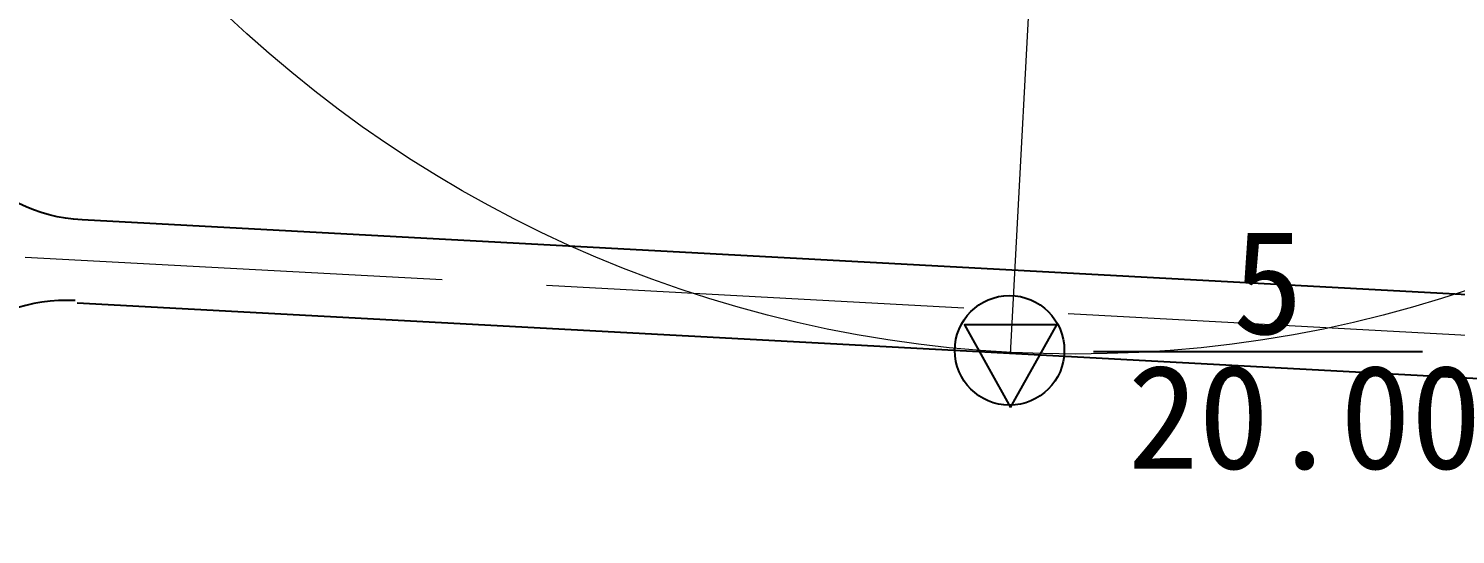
# Model space of a CAD drawing. Header units: millimetres. Extents: x 1542 to 2698, y 1376 to 2197.
# Drawn here: x 1645.4 to 1749.5, y 1873.7 to 1910.6 of the extents above; entities that cross this region are included whole.
import ezdxf

# ---------------------------------------------------------------- set-up
doc = ezdxf.new("R2010")
doc.units = ezdxf.units.MM
doc.linetypes.add('PDF_IMPORT', pattern=[1, 0.8, -0.2])
for name, color, linetype in [('PDF_0-道路边线', 3, 'Continuous'), ('PDF_PP-COM', 6, 'Continuous'), ('PDF_ROAD-CENT', 6, 'Continuous'), ('PDF_勘探点', 5, 'Continuous'), ('PDF_文字', 5, 'Continuous')]:
    doc.layers.add(name, color=color, linetype=linetype)
doc.styles.add('PDF SimSun', font='')
doc.styles.get('PDF SimSun').set_extended_font_data('SimSun')

msp = doc.modelspace()

# ---------------------------------------------------------------- linework, layer by layer
at = {"layer": 'PDF_0-道路边线', "lineweight": 25}
msp.add_lwpolyline([(1810.66, 1887.95), (1649.28, 1896.67, -0.414213), (1637.9, 1909.3), (1645.55, 2050.04)], format="xyb", dxfattribs=at)
msp.add_lwpolyline([(1648.93, 1890.62), (1810.31, 1881.9)], dxfattribs=at)
msp.add_arc((1648.13, 1878.79), 12.01, 86.9183, 176.9183, dxfattribs=at)
at = {"layer": 'PDF_PP-COM', "color": 7, "lineweight": 0}
msp.add_lwpolyline([(1717.07, 1886.88), (1726.68, 2066.59)], dxfattribs=at)
at = {"layer": 'PDF_PP-COM', "color": 4, "lineweight": 0}
msp.add_circle((1721.79, 1976.82), 89.94, dxfattribs=at)
at = {"layer": 'PDF_ROAD-CENT', "linetype": 'PDF_IMPORT', "lineweight": 0, "ltscale": 38.136194}
msp.add_lwpolyline([(2018.3, 1873.72), (1634.16, 1894.53)], dxfattribs=at)
at = {"layer": 'PDF_勘探点', "lineweight": 25}
msp.add_lwpolyline([(1717.07, 1882.97), (1720.45, 1889.02), (1713.69, 1889.02)], close=True, dxfattribs=at)
msp.add_lwpolyline([(1723.12, 1887.06), (1747.14, 1887.06)], dxfattribs=at)
msp.add_circle((1716.99, 1887.15), 4, dxfattribs=at)

# ---------------------------------------------------------------- texts
at = {"layer": 'PDF_文字', "char_height": 7.6, "attachment_point": 7, "style": 'PDF SimSun'}
for s, insert in [('5', (1733.27, 1888.21)), ('20.00', (1725.61, 1878.38))]:
    msp.add_mtext(s, dxfattribs=dict(at, insert=insert))

doc.saveas('drawing.dxf')
